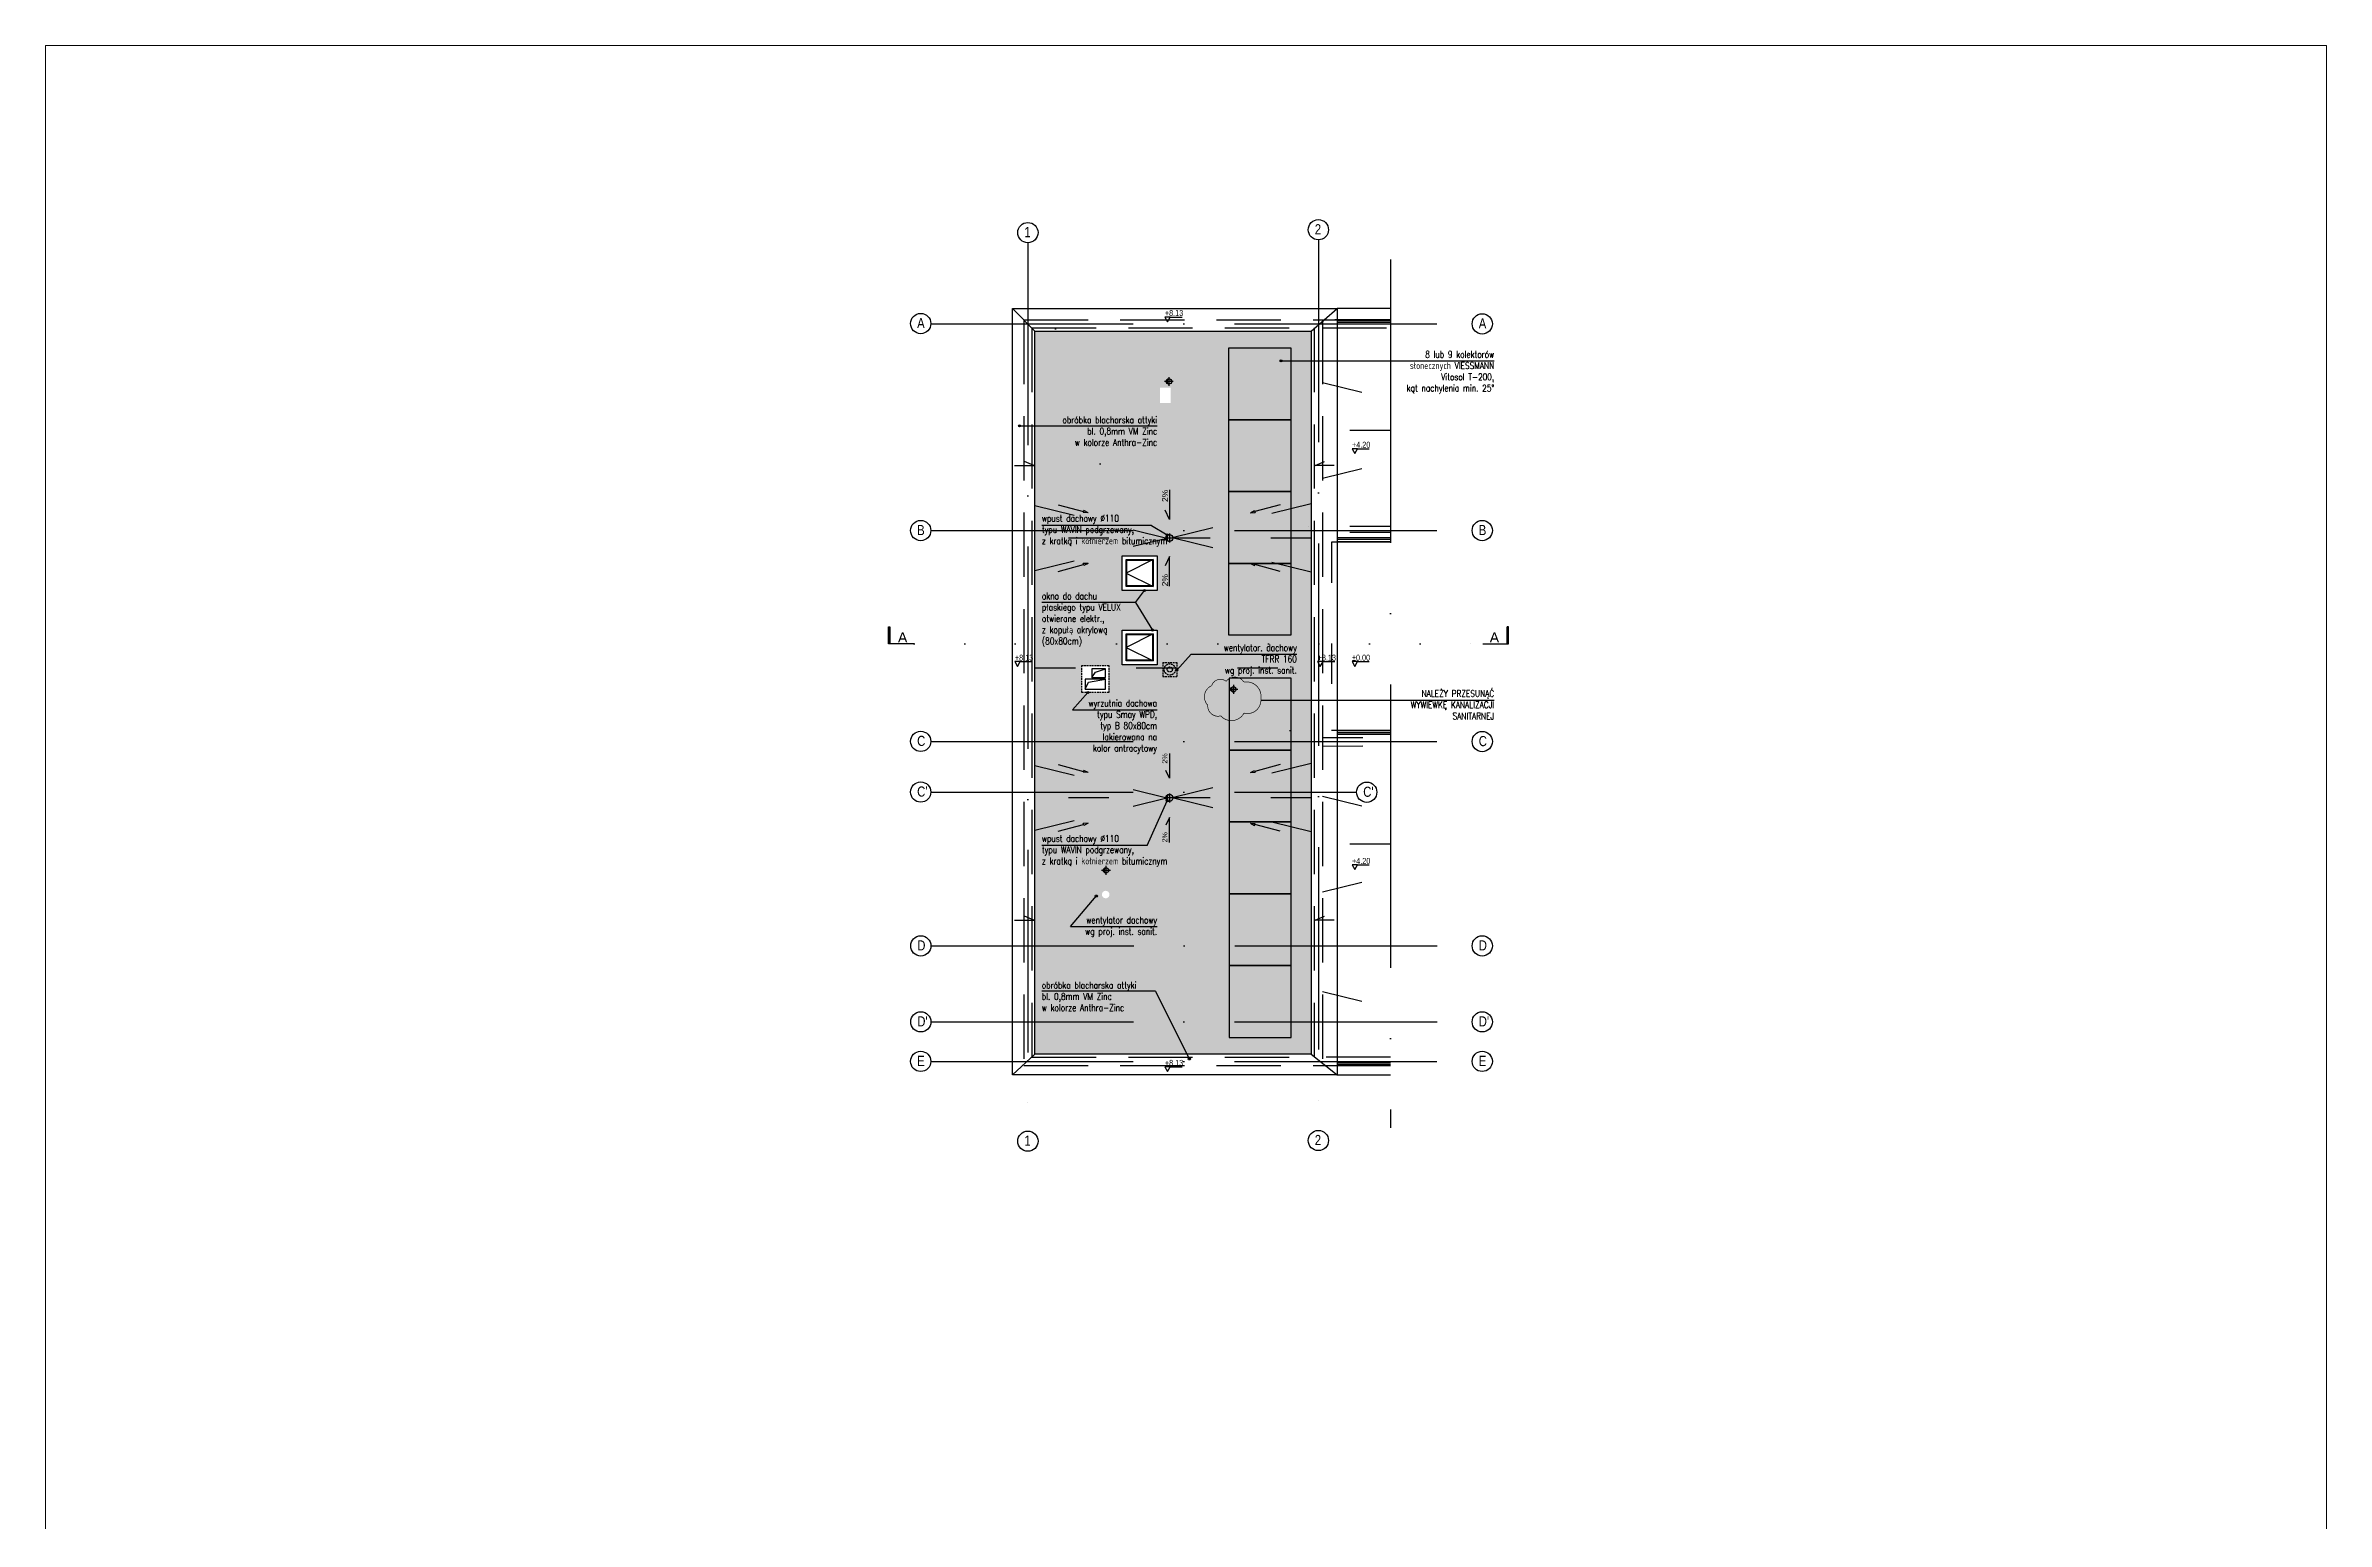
# Model space of a CAD drawing. Header units: millimetres. Extents: x -135140 to 267856, y -70704 to 149933.
# Drawn here: x -81263 to -13727, y 106228 to 149933 of the extents above; entities that cross this region are included whole.
import ezdxf

# ---------------------------------------------------------------- set-up
doc = ezdxf.new("R2010")
doc.units = ezdxf.units.MM
doc.header["$LTSCALE"] = 99.9
for name, pattern in [('0707_PB_080619_gn_xref$0$ACAD_ISO10W100', [18, 12, -3, 0, -3]), ('ACAD_ISO03W100', [30, 12, -18]), ('ACAD_ISO07W100', [3, 0, -3]), ('ACAD_ISO10W100', [18, 12, -3, 0, -3]), ('AUDIT_D_080509132939-0', [0]), ('DASHED', [0.75, 0.5, -0.25]), ('HIDDEN', [9.525, 6.35, -3.175])]:
    doc.linetypes.add(name, pattern=pattern)
for name, color, linetype in [('+48_HACZE', 253, 'Continuous'), ('+48_KOTY', 250, 'Continuous'), ('+48_MEBLE', 251, 'Continuous'), ('+48_OPISY', 251, 'Continuous'), ('+48_OPISY T', 251, 'Continuous'), ('+48_OSIE', 8, 'Continuous'), ('+48_PODCIAGI', 250, 'Continuous'), ('+48_PRZEBICIA', 143, 'Continuous'), ('+48_SCHODY', 250, 'Continuous'), ('+48_SCIANY', 250, 'Continuous'), ('+48_STOLARKA_OKNA', 250, 'Continuous'), ('+48_WIDOK', 250, 'Continuous'), ('SCHODY_', 250, 'Continuous')]:
    doc.layers.add(name, color=color, linetype=linetype)
for name, color, linetype, lineweight in [('2DH_SYM', 64, 'Continuous', 18), ('S_went_wyw_wc', 4, 'DASHED', 30), ('S_went_wywiew', 6, 'DASHED', 30)]:
    doc.layers.add(name, color=color, linetype=linetype, lineweight=lineweight)
doc.styles.get("Standard").update_dxf_attribs({"font": 'ARIAL.TTF'})
doc.styles.add('WRP_ARIAL', font='ARIAL.TTF', dxfattribs={"width": 0.8})

# ---------------------------------------------------------------- blocks, each defined once
blk = doc.blocks.new('OZN_OSI')
at = {"layer": '+48_OSIE', "linetype": 'Continuous', "ltscale": 5}
blk.add_circle((0, -30), 30, dxfattribs=at)
at = {"layer": '+48_OSIE', "linetype": 'Continuous', "ltscale": 5, "style": 'WRP_ARIAL', "width": 0.8}
blk.add_attdef('NR', (-23.3, -43.5), '', height=30, dxfattribs=at)
blk = doc.blocks.new('koty')
at = {"layer": '+48_KOTY', "color": 3, "ltscale": 5}
blk.add_line((70403.2, 11225), (70423.2, 11225), dxfattribs=at)
blk.add_lwpolyline([(70398.6, 11217.1), (70403.2, 11225), (70394.1, 11225)], close=True, dxfattribs=at)
at = {"layer": '+48_KOTY', "color": 3, "style": 'WRP_ARIAL', "width": 0.8}
blk.add_attdef('POZIOM', (70403.2, 11226.8), '', height=10, dxfattribs=at)

msp = doc.modelspace()

# ---------------------------------------------------------------- hatches: boundary and pattern name
at = {"layer": '+48_HACZE', "linetype": 'Continuous'}
h = msp.add_hatch(dxfattribs=at)
h.set_pattern_fill('AR-SAND', color=256, scale=300, angle=90)
h.set_pattern_definition([(127.5, (-52051, 119967), (-14682.4, -480), [0, -11582.4, 0, -12954, 0, -12382.5]), (97.5, (-52051, 119967), (-21505, 13486), [0, -6248.4, 0, -10439.4, 0, -4000.5]), (57.5, (-52051, 110594), (-43, 23730), [0, -3810, 0, -13716, 0, -17907]), (47.5, (-52051, 110594), (-6688, 22907), [0, -1905, 0, -8991.6, 0, -10287])])
h.paths.add_polyline_path([(-45376, 141567), (-52051, 141567), (-52051, 136331), (-49469, 135697), (-46508, 135697), (-45376, 135975)])
h.paths.add_polyline_path([(-49757, 139707), (-50306, 139707), (-50306, 140258), (-49757, 140258)], flags=16)
h.paths.add_polyline_path([(-50267, 139978, -1), (-49790, 139978, -1)], flags=0)
h.paths.add_polyline_path([(-50199, 139978, -1), (-49858, 139978, -1)], flags=0)
h.paths.add_polyline_path([(-43931, 141567), (-45376, 141567), (-45376, 135975), (-43931, 136330)])
h.paths.add_polyline_path([(-43931, 136330), (-45376, 135975), (-45376, 135697), (-45306, 135697), (-43931, 135697)])
h.paths.add_polyline_path([(-52051, 136331), (-52051, 135697), (-49469, 135697)], flags=17)
h.paths.add_polyline_path([(-49469, 135697), (-52051, 135697), (-52051, 135572), (-48960, 135572)])
h.paths.add_polyline_path([(-48960, 135572), (-52051, 135572), (-52051, 135447), (-48451, 135447)])
h.paths.add_polyline_path([(-48451, 135447), (-52051, 135447), (-52051, 131503), (-45376, 131503), (-45376, 134731), (-47897, 135350), (-47912, 135350, -1.007026), (-48062, 135351)])
h.paths.add_polyline_path([(-49756, 132216), (-49756, 131666), (-50306, 131666), (-50306, 132216)], flags=16)
h.paths.add_polyline_path([(-49790, 131936, -1), (-50267, 131936, -1)], flags=0)
h.paths.add_polyline_path([(-49858, 131936, -1), (-50199, 131936, -1)], flags=0)
h.paths.add_polyline_path([(-46508, 135697), (-49469, 135697), (-48960, 135572), (-47016, 135572)])
h.paths.add_polyline_path([(-47016, 135572), (-48960, 135572), (-48451, 135447), (-47525, 135447)])
h.paths.add_polyline_path([(-47912, 135350), (-47897, 135350), (-47908, 135353), (-47525, 135447), (-48451, 135447), (-48062, 135351, -0.993023)], flags=17)
h.paths.add_polyline_path([(-43931, 135447), (-45306, 135447), (-45376, 135447), (-45376, 135350), (-43931, 135350)])
h.paths.add_polyline_path([(-43931, 135572), (-45376, 135572), (-45376, 135447), (-45306, 135447), (-43931, 135447)])
h.paths.add_polyline_path([(-43931, 135697), (-45306, 135697), (-45376, 135697), (-45376, 135572), (-43931, 135572)])
h.paths.add_polyline_path([(-45376, 135447), (-47525, 135447), (-47908, 135353), (-47897, 135350), (-45376, 135350)], flags=17)
h.paths.add_polyline_path([(-45376, 135572), (-47016, 135572), (-47525, 135447), (-45376, 135447)])
h.paths.add_polyline_path([(-45376, 135697), (-46508, 135697), (-47016, 135572), (-45376, 135572)])
h.paths.add_polyline_path([(-45376, 135975), (-46508, 135697), (-45376, 135697)], flags=17)
h.paths.add_polyline_path([(-43931, 135350), (-45376, 135350), (-45376, 134731), (-43931, 134376)])
h.paths.add_polyline_path([(-43931, 134376), (-45376, 134731), (-45376, 131503), (-43931, 131503)])
h.paths.add_polyline_path([(-45376, 135350), (-47897, 135350), (-45376, 134731)], flags=16)
h.paths.add_polyline_path([(-48062, 135349, -0.003501), (-48062, 135350), (-52051, 135350), (-52051, 134369)], flags=17)
h.paths.add_polyline_path([(-45376, 134731), (-47897, 135350), (-47912, 135350, -0.993023), (-48062, 135349), (-52051, 134369), (-52051, 131503), (-45376, 131503)], flags=17)
h.paths.add_polyline_path([(-45376, 131503), (-52051, 131503), (-52051, 129447), (-45376, 129447)])
h.paths.add_polyline_path([(-43931, 131503), (-45376, 131503), (-45376, 129447), (-43931, 129447)])
h.paths.add_polyline_path([(-43931, 129447), (-45376, 129447), (-45376, 129322), (-43931, 129322)])
h.paths.add_polyline_path([(-43931, 129322), (-45376, 129322), (-45376, 129197), (-43931, 129197)])
h.paths.add_polyline_path([(-45376, 129322), (-52051, 129322), (-52051, 129197), (-45376, 129197)])
h.paths.add_polyline_path([(-45376, 129447), (-52051, 129447), (-52051, 129322), (-45376, 129322)])
h.paths.add_polyline_path([(-45376, 128281), (-45376, 129197), (-52051, 129197), (-52051, 128636), (-48062, 127655, -0.982061), (-47912, 127658)])
h.paths.add_polyline_path([(-43931, 129197), (-45376, 129197), (-45376, 128281), (-43931, 128636)])
h.paths.add_polyline_path([(-43931, 128636), (-45376, 128281), (-45376, 127655), (-43931, 127655)])
h.paths.add_polyline_path([(-43931, 127655), (-45376, 127655), (-45376, 127035), (-43931, 126680)])
h.paths.add_polyline_path([(-45376, 127655), (-47901, 127655), (-45376, 127035)], flags=17)
h.paths.add_polyline_path([(-45376, 128281), (-47912, 127658), (-47901, 127655), (-45376, 127655)], flags=17)
h.paths.add_polyline_path([(-45376, 127035), (-47901, 127655), (-47912, 127655, -1), (-48062, 127655), (-52051, 126675), (-52051, 123397), (-45431, 123397), (-45376, 123397)])
h.paths.add_polyline_path([(-48062, 127655), (-52051, 127655), (-52051, 126675)], flags=17)
h.paths.add_polyline_path([(-52051, 128636), (-52051, 127655), (-48062, 127655)], flags=17)
h.paths.add_polyline_path([(-43931, 126680), (-45376, 127035), (-45376, 123397), (-43931, 123397)])
h.paths.add_polyline_path([(-43931, 123397), (-45376, 123397), (-45376, 123272), (-43931, 123272)])
h.paths.add_polyline_path([(-43931, 123272), (-45376, 123272), (-45376, 123147), (-43931, 123147)])
h.paths.add_polyline_path([(-45376, 123272), (-52051, 123272), (-52051, 123147), (-45376, 123147)])
h.paths.add_polyline_path([(-45376, 123397), (-45431, 123397), (-52051, 123397), (-52051, 123272), (-45376, 123272)])
h.paths.add_polyline_path([(-45376, 123147), (-52051, 123147), (-52051, 121022), (-45376, 121022)])
h.paths.add_polyline_path([(-45376, 121022), (-52051, 121022), (-52051, 119967), (-45376, 119967)])
h.paths.add_polyline_path([(-43931, 121022), (-45376, 121022), (-45376, 119967), (-43931, 119967)])
h.paths.add_polyline_path([(-43931, 123147), (-45376, 123147), (-45376, 121022), (-43931, 121022)])
at = {"layer": '+48_HACZE', "ltscale": 0.15}
h = msp.add_hatch(dxfattribs=at)
h.set_pattern_fill('AR-SAND', color=256, scale=10, style=0)
h.set_pattern_definition([(37.5, (-740631.18, -76045.33), (-16.00031, 489.41324), [0, -386.08, 0, -431.8, 0, -412.75]), (7.5, (-740631.2, -76045.3), (449.5233, 716.8251), [0, -208.28, 0, -347.98, 0, -133.35]), (327.5, (-740943.6, -76045.33), (790.99237, 1.43718), [0, -127, 0, -457.2, 0, -596.9]), (317.5, (-740943.6, -76045.3), (763.55645, 222.9293), [0, -63.5, 0, -299.72, 0, -342.9])])
h.paths.add_polyline_path([(-47947, 139807), (-47947, 139347), (-48267, 139347), (-48267, 139807)])
h.paths.add_polyline_path([(-50580, 130774), (-50580, 131574), (-49780, 131574), (-49780, 130774)])
h.paths.add_polyline_path([(-49381, 131596), (-49381, 132626), (-48351, 132626), (-48351, 131596)])
h.paths.add_polyline_path([(-49381, 133796), (-49381, 134826), (-48351, 134826), (-48351, 133796)])
edge = h.paths.add_edge_path()
edge.add_arc((-49873, 124792), 112, 0, 360)
h.paths.add_polyline_path([(-51966, 141481), (-43786, 141481), (-43786, 120062), (-51966, 120062)])
at = {"layer": '+48_OPISY', "ltscale": 5}
for points in [[(-56306, 132216), (-56306, 132716), (-56266, 132716), (-56266, 132216)], [(-37942, 132216), (-37942, 132716), (-37982, 132716), (-37982, 132216)]]:
    msp.add_hatch(color=256, dxfattribs=at).paths.add_polyline_path(points)
at = {"layer": '+48_OPISY T'}
h = msp.add_hatch(color=256, dxfattribs=at)
edge = h.paths.add_edge_path()
edge.add_arc((-44681, 140595), 30, 0, 360)
h = msp.add_hatch(color=256, dxfattribs=at)
edge = h.paths.add_edge_path()
edge.add_arc((-52426, 138672), 30, 0, 360)
h = msp.add_hatch(color=256, dxfattribs=at)
edge = h.paths.add_edge_path()
edge.add_arc((-48049, 135446), 30, 0, 360)
h = msp.add_hatch(color=256, dxfattribs=at)
edge = h.paths.add_edge_path()
edge.add_arc((-48723, 133796), 30, 0, 360)
h = msp.add_hatch(color=256, dxfattribs=at)
edge = h.paths.add_edge_path()
edge.add_arc((-48490, 132626), 30, 0, 360)
h = msp.add_hatch(color=256, dxfattribs=at)
edge = h.paths.add_edge_path()
edge.add_arc((-47763, 131438), 30, 0, 360)
h = msp.add_hatch(color=256, dxfattribs=at)
edge = h.paths.add_edge_path()
edge.add_arc((-50401, 130774), 30, 0, 360)
h = msp.add_hatch(color=256, dxfattribs=at)
edge = h.paths.add_edge_path()
edge.add_arc((-48049, 127571), 30, 0, 360)
h = msp.add_hatch(color=256, dxfattribs=at)
edge = h.paths.add_edge_path()
edge.add_arc((-50150, 124748), 30, 0, 360)
h = msp.add_hatch(color=256, dxfattribs=at)
edge = h.paths.add_edge_path()
edge.add_arc((-47396, 119923), 30, 0, 360)
at = {"layer": '+48_PRZEBICIA'}
h = msp.add_hatch(dxfattribs=at)
h.set_pattern_fill('ANSI31', color=256, scale=10, style=0)
h.set_pattern_definition([(45, (-600868.86, -111561.317), (-22.4506403, 22.4506403), [])])
h.paths.add_polyline_path([(-48002, 140067, 0.414214), (-48082, 139987), (-48057, 139987, -0.000347), (-48057, 139987, -0.310345)])
h.paths.add_polyline_path([(-48057, 139987, -0.000347), (-48057, 139987), (-48082, 139987, 0.414214), (-48002, 139907, -0.310345)])
h = msp.add_hatch(dxfattribs=at)
h.set_pattern_fill('ANSI31', color=256, scale=10, style=0)
h.set_pattern_definition([(45, (-598958.178, -120681.274), (-22.4506403, 22.4506403), [])])
h.paths.add_polyline_path([(-46091, 130947, 0.414214), (-46171, 130867), (-46146, 130867, -0.000347), (-46146, 130867, -0.310345)])
h.paths.add_polyline_path([(-46146, 130867, -0.000347), (-46146, 130867), (-46171, 130867, 0.414214), (-46091, 130787, -0.310345)])
h = msp.add_hatch(dxfattribs=at)
h.set_pattern_fill('ANSI31', color=256, scale=10, style=0)
h.set_pattern_definition([(45, (-602733.015, -126039.425), (-22.4506403, 22.4506403), [])])
h.paths.add_polyline_path([(-49866, 125589, 0.414214), (-49946, 125509), (-49921, 125509, -0.000347), (-49921, 125509, -0.310345)])
h.paths.add_polyline_path([(-49921, 125508, -0.000347), (-49921, 125509), (-49946, 125509, 0.414214), (-49866, 125429, -0.310345)])

# ---------------------------------------------------------------- linework, layer by layer
at = {"layer": '+48_MEBLE'}
for points in [[(-41442, 141815), (-43086, 141815)], [(-43086, 119729), (-41442, 119729)]]:
    msp.add_lwpolyline(points, dxfattribs=at)
at = {"layer": '+48_OPISY'}
for p, q in [((-44681, 140595), (-38368, 140595)), ((-52426, 138672), (-48351, 138672)), ((-48518, 135724), (-51762, 135724)), ((-48518, 135724), (-48049, 135446)), ((-48990, 133439), (-48723, 133796)), ((-48990, 133439), (-51762, 133439)), ((-48990, 133439), (-48490, 132626)), ((-47344, 131907), (-47763, 131438)), ((-47344, 131907), (-44211, 131907)), ((-50854, 130266), (-50401, 130774)), ((-50854, 130266), (-48351, 130266)), ((-48649, 126242), (-48049, 127571)), ((-48649, 126242), (-51762, 126242)), ((-50918, 123841), (-50150, 124748)), ((-50918, 123841), (-48351, 123841)), ((-48395, 121931), (-51762, 121931))]:
    msp.add_line(p, q, dxfattribs=at)
at = {"layer": '+48_OPISY', "ltscale": 5}
for p, q in [((-56306, 132216), (-56306, 132716)), ((-56266, 132216), (-56266, 132716)), ((-37982, 132216), (-37982, 132716)), ((-37942, 132216), (-37942, 132716))]:
    msp.add_line(p, q, dxfattribs=at)
at = {"layer": '+48_OPISY', "linetype": 'ACAD_ISO07W100', "ltscale": 5}
msp.add_line((-55546, 132216), (-38702, 132216), dxfattribs=at)
at = {"layer": '+48_OPISY'}
for points in [[(-51276, 136336), (-50528, 136136)], [(-51276, 136336), (-50528, 136136)], [(-50520, 136164), (-50536, 136108)], [(-50395, 136100), (-50395, 136100), (-50536, 136108)], [(-50395, 136100), (-50395, 136100), (-50520, 136164)], [(-45588, 136100), (-45588, 136100), (-45462, 136164)], [(-45588, 136100), (-45588, 136100), (-45447, 136108)], [(-45462, 136164), (-45447, 136108)], [(-44706, 136336), (-45454, 136136)], [(-44706, 136336), (-45454, 136136)], [(-51276, 134364), (-50528, 134564)], [(-51276, 134364), (-50528, 134564)], [(-50395, 134600), (-50395, 134600), (-50536, 134592)], [(-50520, 134536), (-50536, 134592)], [(-50395, 134600), (-50395, 134600), (-50520, 134536)], [(-45588, 134600), (-45588, 134600), (-45462, 134536)], [(-45588, 134600), (-45588, 134600), (-45447, 134592)], [(-45462, 134536), (-45447, 134592)], [(-44706, 134364), (-45454, 134564)], [(-44706, 134364), (-45454, 134564)], [(-45277, 130550), (-38368, 130550)], [(-51276, 128642), (-50528, 128441)], [(-51276, 128642), (-50528, 128441)], [(-50520, 128470), (-50536, 128413)], [(-50395, 128406), (-50395, 128406), (-50536, 128413)], [(-50395, 128406), (-50395, 128406), (-50520, 128470)], [(-45588, 128406), (-45588, 128406), (-45462, 128470)], [(-45588, 128406), (-45588, 128406), (-45447, 128413)], [(-45462, 128470), (-45447, 128413)], [(-44706, 128642), (-45454, 128441)], [(-44706, 128642), (-45454, 128441)], [(-51276, 126669), (-50528, 126869)], [(-51276, 126669), (-50528, 126869)], [(-50395, 126905), (-50395, 126905), (-50536, 126898)], [(-50520, 126841), (-50536, 126898)], [(-50395, 126905), (-50395, 126905), (-50520, 126841)], [(-45588, 126905), (-45588, 126905), (-45462, 126841)], [(-45588, 126905), (-45588, 126905), (-45447, 126898)], [(-45462, 126841), (-45447, 126898)], [(-44706, 126669), (-45454, 126869)], [(-44706, 126669), (-45454, 126869)], [(-48395, 121931), (-47396, 119923)]]:
    msp.add_lwpolyline(points, dxfattribs=at)
at = {"layer": '+48_OPISY', "ltscale": 5}
for points in [[(-55546, 132216), (-56306, 132216), (-56306, 132716), (-56266, 132716), (-56266, 132216), (-56306, 132216)], [(-38702, 132216), (-37942, 132216), (-37942, 132716), (-37982, 132716), (-37982, 132216), (-37942, 132216)]]:
    msp.add_lwpolyline(points, dxfattribs=at)
at = {"layer": '+48_OPISY', "const_width": 20}
msp.add_lwpolyline([(-46734, 130979, -0.520567), (-46303, 131107, -0.520567), (-45779, 131084, -0.520567), (-45278, 130584, -0.520567), (-45779, 130165, -0.520567), (-46466, 130084, -0.520567), (-46850, 130398, -0.520567)], format="xyb", close=True, dxfattribs=at)
at = {"layer": '+48_OPISY T'}
for centre in [(-44681, 140595), (-52426, 138672), (-48049, 135446), (-48723, 133796), (-48490, 132626), (-47763, 131438), (-50401, 130774), (-48049, 127571), (-50150, 124748), (-47396, 119923)]:
    msp.add_circle(centre, 30, dxfattribs=at)
at = {"layer": '+48_OSIE', "linetype": 'ACAD_ISO10W100', "ltscale": 5}
for p, q in [((-52176, 144095), (-52176, 117788)), ((-43576, 144181), (-43576, 117808)), ((-55051, 141692), (-39022, 141692)), ((-55051, 135572), (-39022, 135572)), ((-55051, 129322), (-39022, 129322)), ((-55051, 127822), (-42443, 127822)), ((-55038, 123272), (-39022, 123272)), ((-55047, 121022), (-39022, 121022)), ((-55051, 119852), (-39022, 119852))]:
    msp.add_line(p, q, dxfattribs=at)
at = {"layer": '+48_PODCIAGI', "linetype": 'HIDDEN', "ltscale": 3}
msp.add_lwpolyline([(-43870, 135697), (-43870, 135697)], dxfattribs=at)
at = {"layer": '+48_PRZEBICIA', "linetype": '0707_PB_080619_gn_xref$0$ACAD_ISO10W100', "ltscale": 0.5}
for p, q in [((-47870, 139987), (-48134, 139987)), ((-48002, 140119), (-48002, 139855)), ((-47855, 135350), (-48119, 135350)), ((-47987, 135482), (-47987, 135218)), ((-45959, 130867), (-46223, 130867)), ((-46091, 130999), (-46091, 130735)), ((-47855, 127655), (-48119, 127655)), ((-47987, 127787), (-47987, 127523)), ((-49866, 125641), (-49866, 125377)), ((-49734, 125509), (-49998, 125509))]:
    msp.add_line(p, q, dxfattribs=at)
at = {"layer": '+48_PRZEBICIA'}
for centre, radius in [((-48002, 139987), 80), ((-47987, 135350), 105), ((-46091, 130867), 80), ((-47987, 127655), 105), ((-49866, 125509), 80)]:
    msp.add_circle(centre, radius, dxfattribs=at)
for centre, radius in [((-47971, 139987), 85.7), ((-47947, 135350), 112), ((-46061, 130867), 85.7), ((-49835, 125509), 85.7)]:
    msp.add_arc(centre, radius, 110.98295, 249.01705, dxfattribs=at)
at = {"layer": '+48_PRZEBICIA', "linetype": 'HIDDEN'}
msp.add_arc((-47947, 127655), 112, 110.98295, 249.01705, dxfattribs=at)
at = {"layer": '+48_SCHODY'}
for p, q in [((-52631, 142147), (-51966, 141481)), ((-43786, 141481), (-43021, 142147)), ((-52631, 119452), (-51966, 120062)), ((-43786, 120062), (-43021, 119452))]:
    msp.add_line(p, q, dxfattribs=at)
for points in [[(-52568, 137497), (-52000, 137497), (-52276, 137619)], [(-43105, 137497), (-43673, 137497), (-43396, 137619)], [(-47987, 136780), (-47987, 135895), (-48110, 136171)], [(-47987, 133920), (-47987, 134805), (-48110, 134529)], [(-47987, 128973), (-47987, 128236), (-48089, 128466)], [(-47987, 126337), (-47987, 127075), (-48089, 126845)], [(-52568, 124031), (-52000, 124031), (-52276, 124154)], [(-43105, 124031), (-43673, 124031), (-43396, 124154)]]:
    msp.add_lwpolyline(points, dxfattribs=at)
at = {"layer": '+48_SCIANY', "ltscale": 0.18}
for points in [[(-46227, 138854), (-46227, 140981), (-44386, 140981), (-44386, 138854)], [(-46227, 136727), (-46227, 138854), (-44386, 138854), (-44386, 136727)], [(-46227, 134600), (-46227, 136727), (-44386, 136727), (-44386, 134600)], [(-46227, 132473), (-46227, 134600), (-44386, 134600), (-44386, 132473)], [(-46218, 129070), (-46218, 126943), (-44378, 126943), (-44378, 129070)], [(-46218, 126943), (-46218, 124816), (-44378, 124816), (-44378, 126943)], [(-46218, 124816), (-46218, 122689), (-44378, 122689), (-44378, 124816)], [(-46218, 122689), (-46218, 120562), (-44378, 120562), (-44378, 122689)]]:
    msp.add_lwpolyline(points, close=True, dxfattribs=at)
at = {"layer": '+48_SCIANY', "linetype": 'HIDDEN', "ltscale": 5}
msp.add_lwpolyline([(-46218, 131197), (-46218, 129070), (-44378, 129070), (-44378, 131197)], close=True, dxfattribs=at)
at = {"layer": '+48_STOLARKA_OKNA', "ltscale": 2}
for points in [[(-49266, 134711), (-48466, 134711), (-48466, 133911), (-49266, 133911)], [(-49266, 132511), (-48466, 132511), (-48466, 131711), (-49266, 131711)]]:
    msp.add_lwpolyline(points, close=True, dxfattribs=at)
at = {"layer": '+48_STOLARKA_OKNA', "linetype": 'HIDDEN', "ltscale": 2}
for points in [[(-48466, 134711), (-49266, 134311), (-48466, 133911)], [(-48466, 132511), (-49266, 132111), (-48466, 131711)]]:
    msp.add_lwpolyline(points, dxfattribs=at)
for points in [[(-49246, 134691), (-48486, 134691), (-48486, 133931), (-49246, 133931)], [(-49246, 132491), (-48486, 132491), (-48486, 131731), (-49246, 131731)]]:
    msp.add_lwpolyline(points, close=True, dxfattribs=at)
at = {"layer": '+48_WIDOK', "linetype": '0707_PB_080619_gn_xref$0$ACAD_ISO10W100', "ltscale": 7}
msp.add_line((-41442, 143603), (-41442, 117886), dxfattribs=at)
at = {"layer": '+48_WIDOK', "linetype": 'HIDDEN', "ltscale": 3}
for p, q in [((-52296, 141812), (-52296, 119732)), ((-52296, 141812), (-41442, 141812)), ((-52056, 141572), (-43696, 141572)), ((-52056, 141572), (-52056, 119972)), ((-43696, 141572), (-43696, 119972)), ((-43456, 141812), (-43456, 119732)), ((-52296, 119732), (-41442, 119732)), ((-52056, 119972), (-43696, 119972))]:
    msp.add_line(p, q, dxfattribs=at)
at = {"layer": '+48_WIDOK', "linetype": 'ACAD_ISO03W100'}
for p, q in [((-41442, 138537), (-43456, 138537)), ((-41442, 126288), (-43456, 126288))]:
    msp.add_line(p, q, dxfattribs=at)
at = {"layer": '+48_WIDOK'}
for points in [[(-52631, 142147), (-43021, 142147), (-43021, 119452), (-52631, 119452)], [(-43786, 141481), (-43786, 120062), (-51966, 120062), (-51966, 141481)], [(-49381, 134826), (-48351, 134826), (-48351, 133796), (-49381, 133796)], [(-49381, 132626), (-48351, 132626), (-48351, 131596), (-49381, 131596)]]:
    msp.add_lwpolyline(points, close=True, dxfattribs=at)
for points in [[(-41442, 142147), (-43021, 142147)], [(-41442, 141782), (-43021, 141782)], [(-41442, 141732), (-43021, 141732)], [(-43021, 135362), (-41442, 135362)], [(-43021, 135312), (-41442, 135312)], [(-43021, 135247), (-41442, 135247)], [(-41442, 135227), (-43021, 135227)], [(-43021, 129657), (-41442, 129657)], [(-41442, 129637), (-43021, 129637)], [(-41442, 129582), (-43021, 129582)], [(-41442, 129532), (-43021, 129532)], [(-43021, 119812), (-41442, 119812)], [(-43021, 119762), (-41442, 119762)], [(-43021, 119452), (-41442, 119452)]]:
    msp.add_lwpolyline(points, dxfattribs=at)
at = {"layer": '+48_WIDOK', "linetype": 'HIDDEN', "ltscale": 3}
for points in [[(-43456, 141572), (-41442, 141572)], [(-41442, 119972), (-43456, 119972)]]:
    msp.add_lwpolyline(points, dxfattribs=at)
at = {"layer": '+48_WIDOK', "linetype": 'ACAD_ISO03W100'}
for points in [[(-43456, 139953), (-41442, 139458)], [(-43456, 137120), (-41442, 137615)], [(-51966, 136310), (-48058, 135350)], [(-43786, 136365), (-47908, 135353)], [(-43786, 135350), (-51966, 135350)], [(-51966, 134390), (-48058, 135350)], [(-43786, 134340), (-47908, 135353)], [(-41442, 135692), (-43456, 135692)], [(-41442, 135517), (-43456, 135517)], [(-43021, 135227), (-43184, 135227), (-43184, 129657), (-43021, 129657)], [(-51966, 131503), (-43786, 131503)], [(-43456, 129442), (-41442, 129442)], [(-43456, 129191), (-41442, 129195)], [(-51966, 128615), (-48062, 127655)], [(-43786, 128672), (-47912, 127658)], [(-43786, 127655), (-51966, 127655)], [(-51966, 126696), (-48062, 127655)], [(-43786, 126645), (-47912, 127658)], [(-43456, 127705), (-41442, 127210)], [(-43456, 124871), (-41442, 125366)], [(-43456, 121922), (-41442, 121427)]]:
    msp.add_lwpolyline(points, dxfattribs=at)
at = {"layer": '2DH_SYM', "ltscale": 0.15}
msp.add_lwpolyline([(-13727, -70704), (-81263, -70704), (-81263, 149933), (-13727, 149933)], close=True, dxfattribs=at)
at = {"layer": 'S_went_wyw_wc'}
for p, q in [((-48184, 131669), (-47763, 131669)), ((-48184, 131669), (-48184, 131248)), ((-48184, 131248), (-47763, 131248)), ((-47763, 131669), (-47763, 131248))]:
    msp.add_line(p, q, dxfattribs=at)
msp.add_lwpolyline([(-50580, 131574), (-49780, 131574), (-49780, 130774), (-50580, 130774)], close=True, dxfattribs=at)
for radius in [167, 75]:
    msp.add_circle((-47974, 131458), radius, dxfattribs=at)
at = {"layer": 'S_went_wywiew', "linetype": 'AUDIT_D_080509132939-0'}
for p, q in [((-50480, 130874), (-50379, 131078)), ((-50379, 131078), (-49880, 131174)), ((-50280, 131224), (-50179, 131378)), ((-50179, 131378), (-49880, 131474))]:
    msp.add_line(p, q, dxfattribs=at)
for points in [[(-50480, 130874), (-49880, 130874), (-49880, 131174), (-50480, 131174)], [(-50280, 131224), (-49880, 131224), (-49880, 131474), (-50280, 131474)]]:
    msp.add_lwpolyline(points, close=True, dxfattribs=at)

# ---------------------------------------------------------------- block references
at = {"layer": '+48_KOTY'}
ref = msp.add_blockref('koty', (-1286919, -55642), dxfattribs=dict(at, xscale=17.59803703147918, yscale=17.59803703140642, zscale=17.59803703139906))
ref.add_attrib('POZIOM', '+8.13', (-48121, 141927), dxfattribs={"color": 3, "height": 176, "style": 'WRP_ARIAL', "width": 0.8})
ref = msp.add_blockref('koty', (-1281515, -59567), dxfattribs=dict(at, xscale=17.59999999566935, yscale=17.59999999566935, zscale=17.59999999567403))
ref.add_attrib('POZIOM', '+4.20', (-42579, 138025), dxfattribs={"color": 3, "height": 176, "style": 'WRP_ARIAL', "width": 0.8})
ref = msp.add_blockref('koty', (-1291360, -65849), dxfattribs=dict(at, xscale=17.59803703147918, yscale=17.59803703140642, zscale=17.59803703139906))
ref.add_attrib('POZIOM', '+8.13', (-52562, 131720), dxfattribs={"color": 3, "height": 176, "style": 'WRP_ARIAL', "width": 0.8})
ref = msp.add_blockref('koty', (-1282395, -65849), dxfattribs=dict(at, xscale=17.59803703147918, yscale=17.59803703140642, zscale=17.59803703139906))
ref.add_attrib('POZIOM', '+8.13', (-43597, 131720), dxfattribs={"color": 3, "height": 176, "style": 'WRP_ARIAL', "width": 0.8})
ref = msp.add_blockref('koty', (-1281515, -65871), dxfattribs=dict(at, xscale=17.59999999566935, yscale=17.59999999566935, zscale=17.59999999567403))
ref.add_attrib('POZIOM', '±0.00', (-42579, 131720), dxfattribs={"color": 3, "height": 176, "style": 'WRP_ARIAL', "width": 0.8})
ref = msp.add_blockref('koty', (-1281515, -71890), dxfattribs=dict(at, xscale=17.59999999566935, yscale=17.59999999566935, zscale=17.59999999567403))
ref.add_attrib('POZIOM', '+4.20', (-42579, 125701), dxfattribs={"color": 3, "height": 176, "style": 'WRP_ARIAL', "width": 0.8})
ref = msp.add_blockref('koty', (-1286919, -77849), dxfattribs=dict(at, xscale=17.59803703147918, yscale=17.59803703140642, zscale=17.59803703139906))
ref.add_attrib('POZIOM', '+8.13', (-48121, 119720), dxfattribs={"color": 3, "height": 176, "style": 'WRP_ARIAL', "width": 0.8})
at = {"layer": '+48_OSIE'}
ref = msp.add_blockref('OZN_OSI', (-42143, 128122), dxfattribs=dict(at, xscale=10, yscale=10, zscale=10))
ref.add_attrib('NR', "C'", (-42247, 127686), dxfattribs={"linetype": 'Continuous', "ltscale": 5, "height": 300, "style": 'WRP_ARIAL', "width": 0.8})
at = {"layer": 'SCHODY_'}
ref = msp.add_blockref('OZN_OSI', (-52176, 144695), dxfattribs=dict(at, xscale=10, yscale=10, zscale=10))
ref.add_attrib('NR', '1', (-52281, 144260), dxfattribs={"layer": '+48_OSIE', "linetype": 'Continuous', "ltscale": 5, "height": 300, "style": 'WRP_ARIAL', "width": 0.8})
ref = msp.add_blockref('OZN_OSI', (-52176, 144695), dxfattribs=dict(at, xscale=10, yscale=10, zscale=10))
ref.add_attrib('NR', '1', (-52281, 144260), dxfattribs={"layer": '+48_OSIE', "linetype": 'Continuous', "ltscale": 5, "height": 300, "style": 'WRP_ARIAL', "width": 0.8})
ref = msp.add_blockref('OZN_OSI', (-43576, 144781), dxfattribs=dict(at, xscale=10, yscale=10, zscale=10))
ref.add_attrib('NR', '2', (-43681, 144345), dxfattribs={"layer": '+48_OSIE', "linetype": 'Continuous', "ltscale": 5, "height": 300, "style": 'WRP_ARIAL', "width": 0.8})
ref = msp.add_blockref('OZN_OSI', (-55351, 142002), dxfattribs=dict(at, xscale=10, yscale=10, zscale=10))
ref.add_attrib('NR', 'A', (-55456, 141566), dxfattribs={"layer": '+48_OSIE', "linetype": 'Continuous', "ltscale": 5, "height": 300, "style": 'WRP_ARIAL', "width": 0.8})
ref = msp.add_blockref('OZN_OSI', (-55351, 142002), dxfattribs=dict(at, xscale=10, yscale=10, zscale=10))
ref.add_attrib('NR', 'A', (-55456, 141566), dxfattribs={"layer": '+48_OSIE', "linetype": 'Continuous', "ltscale": 5, "height": 300, "style": 'WRP_ARIAL', "width": 0.8})
ref = msp.add_blockref('OZN_OSI', (-38722, 141992), dxfattribs=dict(at, xscale=10, yscale=10, zscale=10))
ref.add_attrib('NR', 'A', (-38826, 141556), dxfattribs={"layer": '+48_OSIE', "linetype": 'Continuous', "ltscale": 5, "height": 300, "style": 'WRP_ARIAL', "width": 0.8})
ref = msp.add_blockref('OZN_OSI', (-55351, 135872), dxfattribs=dict(at, xscale=10, yscale=10, zscale=10))
ref.add_attrib('NR', 'B', (-55456, 135436), dxfattribs={"layer": '+48_OSIE', "linetype": 'Continuous', "ltscale": 5, "height": 300, "style": 'WRP_ARIAL', "width": 0.8})
ref = msp.add_blockref('OZN_OSI', (-38722, 135872), dxfattribs=dict(at, xscale=10, yscale=10, zscale=10))
ref.add_attrib('NR', 'B', (-38826, 135436), dxfattribs={"layer": '+48_OSIE', "linetype": 'Continuous', "ltscale": 5, "height": 300, "style": 'WRP_ARIAL', "width": 0.8})
ref = msp.add_blockref('OZN_OSI', (-55351, 129629), dxfattribs=dict(at, xscale=10, yscale=10, zscale=10))
ref.add_attrib('NR', 'C', (-55456, 129193), dxfattribs={"layer": '+48_OSIE', "linetype": 'Continuous', "ltscale": 5, "height": 300, "style": 'WRP_ARIAL', "width": 0.8})
ref = msp.add_blockref('OZN_OSI', (-38722, 129622), dxfattribs=dict(at, xscale=10, yscale=10, zscale=10))
ref.add_attrib('NR', 'C', (-38826, 129186), dxfattribs={"layer": '+48_OSIE', "linetype": 'Continuous', "ltscale": 5, "height": 300, "style": 'WRP_ARIAL', "width": 0.8})
ref = msp.add_blockref('OZN_OSI', (-55351, 128129), dxfattribs=dict(at, xscale=10, yscale=10, zscale=10))
ref.add_attrib('NR', "C'", (-55456, 127693), dxfattribs={"layer": '+48_OSIE', "linetype": 'Continuous', "ltscale": 5, "height": 300, "style": 'WRP_ARIAL', "width": 0.8})
ref = msp.add_blockref('OZN_OSI', (-55347, 123572), dxfattribs=dict(at, xscale=10, yscale=10, zscale=10))
ref.add_attrib('NR', 'D', (-55452, 123136), dxfattribs={"layer": '+48_OSIE', "linetype": 'Continuous', "ltscale": 5, "height": 300, "style": 'WRP_ARIAL', "width": 0.8})
ref = msp.add_blockref('OZN_OSI', (-38722, 123572), dxfattribs=dict(at, xscale=10, yscale=10, zscale=10))
ref.add_attrib('NR', 'D', (-38826, 123136), dxfattribs={"layer": '+48_OSIE', "linetype": 'Continuous', "ltscale": 5, "height": 300, "style": 'WRP_ARIAL', "width": 0.8})
ref = msp.add_blockref('OZN_OSI', (-55347, 121322), dxfattribs=dict(at, xscale=10, yscale=10, zscale=10))
ref.add_attrib('NR', "D'", (-55452, 120886), dxfattribs={"layer": '+48_OSIE', "linetype": 'Continuous', "ltscale": 5, "height": 300, "style": 'WRP_ARIAL', "width": 0.8})
ref = msp.add_blockref('OZN_OSI', (-38722, 121322), dxfattribs=dict(at, xscale=10, yscale=10, zscale=10))
ref.add_attrib('NR', "D'", (-38826, 120886), dxfattribs={"layer": '+48_OSIE', "linetype": 'Continuous', "ltscale": 5, "height": 300, "style": 'WRP_ARIAL', "width": 0.8})
ref = msp.add_blockref('OZN_OSI', (-55351, 120152), dxfattribs=dict(at, xscale=10, yscale=10, zscale=10))
ref.add_attrib('NR', 'E', (-55456, 119716), dxfattribs={"layer": '+48_OSIE', "linetype": 'Continuous', "ltscale": 5, "height": 300, "style": 'WRP_ARIAL', "width": 0.8})
ref = msp.add_blockref('OZN_OSI', (-38722, 120152), dxfattribs=dict(at, xscale=10, yscale=10, zscale=10))
ref.add_attrib('NR', 'E', (-38826, 119716), dxfattribs={"layer": '+48_OSIE', "linetype": 'Continuous', "ltscale": 5, "height": 300, "style": 'WRP_ARIAL', "width": 0.8})
ref = msp.add_blockref('OZN_OSI', (-52176, 117788), dxfattribs=dict(at, xscale=10, yscale=10, zscale=10))
ref.add_attrib('NR', '1', (-52281, 117353), dxfattribs={"layer": '+48_OSIE', "linetype": 'Continuous', "ltscale": 5, "height": 300, "style": 'WRP_ARIAL', "width": 0.8})
ref = msp.add_blockref('OZN_OSI', (-43576, 117808), dxfattribs=dict(at, xscale=10, yscale=10, zscale=10))
ref.add_attrib('NR', '2', (-43681, 117373), dxfattribs={"layer": '+48_OSIE', "linetype": 'Continuous', "ltscale": 5, "height": 300, "style": 'WRP_ARIAL', "width": 0.8})

# ---------------------------------------------------------------- texts
at = {"layer": '+48_OPISY', "char_height": 200, "width": 4168.24, "style": 'WRP_ARIAL'}
for s, insert, attachment_point in [('{\\Fromans|c238;8 lub 9 kolektorów \\Psłonecznych VIESSMANN\\PVitosol T-200,\\Pkąt nachylenia min. 25°}', (-38368, 140890), 3), ('{\\Fromans|c238;obróbka blacharska attyki \\Pbl. 0,8mm VM Zinc \\Pw kolorze Anthra-Zinc}', (-48348, 138949), 3), ('{\\Fromans|c238;wpust dachowy %%C110 \\Ptypu WAVIN podgrzewany,  \\Pz kratką i kołnierzem bitumicznym}', (-51762, 136035), 1), ('{\\Fromans|c0;okno do dachu \\Fromans|c238;\\P\\Fromans|c0;p\\Fromans|c238;ł\\Fromans|c0;askiego \\Fromans|c238;typu \\Fromans|c0;VELUX \\Potwierane elektr\\Fromans|c238;.,\\Fromans|c0; \\Fromans|c238;\\P\\Fromans|c0;z kopu\\Fromans|c238;łą akrylową \\P(80x80cm)}', (-51762, 133734), 1), ('{\\Fromans|c238;wentylator. dachowy\\PTFRR 160 \\Pwg proj. inst. sanit.}', (-44211, 132202), 3), ('{\\Fromans|c238;wyrzutnia dachowa \\Ptypu Smay WPD, \\Ptyp B 80x80cm\\Plakierowana na \\Pkolor antracytowy}', (-48351, 130561), 3), ('{\\Fromans|c238;NALEŻY PRZESUNĄĆ^JWYWIEWKĘ KANALIZACJI^JSANITARNEJ}', (-38368, 130845), 3), ('{\\Fromans|c238;wpust dachowy %%C110 \\Ptypu WAVIN podgrzewany,  \\Pz kratką i kołnierzem bitumicznym}', (-51762, 126553), 1), ('{\\Fromans|c238;wentylator dachowy \\Pwg proj. inst. sanit.}', (-48348, 124137), 3), ('{\\Fromans|c238;obróbka blacharska attyki \\Pbl. 0,8mm VM Zinc \\Pw kolorze Anthra-Zinc}', (-51765, 122208), 1)]:
    msp.add_mtext(s, dxfattribs=dict(at, insert=insert, attachment_point=attachment_point))
at = {"layer": '+48_OPISY', "ltscale": 5}
msp.add_attdef('A', (-56025, 132257), 'A', height=300, rotation=360, dxfattribs=at)
msp.add_attdef('A', (-38502, 132257), 'A', height=300, dxfattribs=at)
at = {"layer": '+48_SCHODY', "rotation": 90}
for insert, char_height, width, attachment_point in [((-48206, 136780), 180, 361624.25, 3), ((-48206, 133920), 180, 361624.25, 1), ((-48198, 128973), 150, 301353.54, 3), ((-48198, 126337), 150, 301353.54, 1)]:
    msp.add_mtext('2%', dxfattribs=dict(at, insert=insert, char_height=char_height, width=width, attachment_point=attachment_point))

doc.saveas('drawing.dxf')
